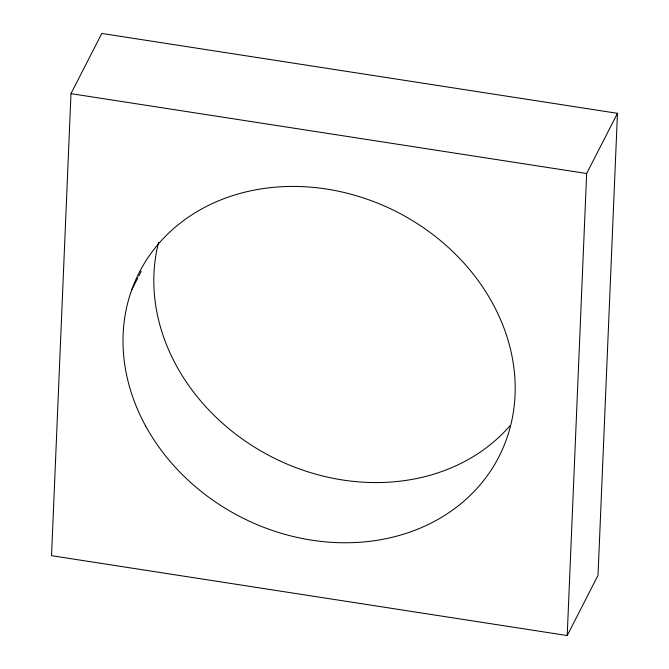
<?xml version="1.0" encoding="UTF-8"?>
<svg xmlns="http://www.w3.org/2000/svg" width="669" height="669" viewBox="0 0 669 669"><rect width="100%" height="100%" fill="white"/><g stroke="black" fill="none" stroke-linecap="round" stroke-linejoin="round"><path stroke-width="1" d="M70.981 93.652L51.538 555.68L567.212 635.55L598.019 575.348L617.462 113.32L101.788 33.45L70.981 93.652L586.654 173.522L617.462 113.32M567.212 635.55L586.654 173.522M131.726 289.844L137.889 277.802M138.843 275.954L141.209 271.321M510.121 425.593A202.071 171.364 27.1 0 1 270.217 456.116A202.071 171.364 27.1 0 1 158.637 242.32M145.7 426.103A202.071 171.364 27.1 0 0 485.1 478.67A202.071 171.364 27.1 0 0 326.48 189.034A202.071 171.364 27.1 0 0 145.7 426.103"/></g></svg>
